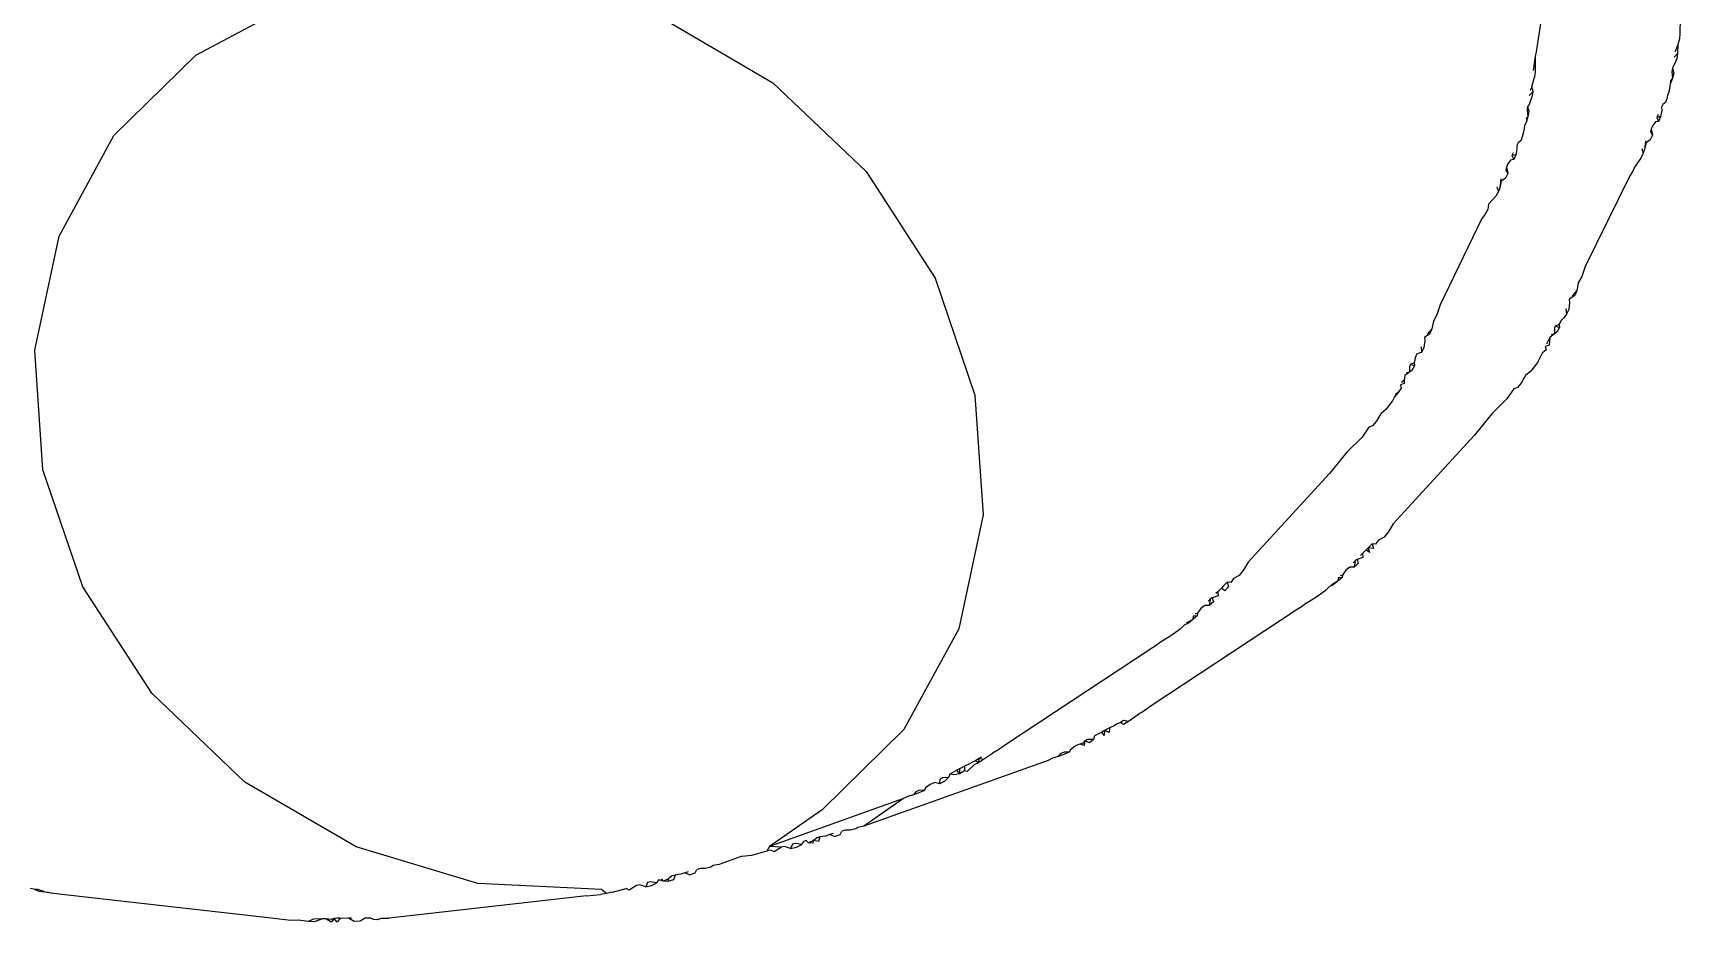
# Model space of a CAD drawing. Header units: inches. Extents: x 9636 to 21597, y -10243 to 557.
# Drawn here: x 13022.033 to 13023.073, y -8631.379 to -8630.818 of the extents above; entities that cross this region are included whole.
import ezdxf

# ---------------------------------------------------------------- set-up
doc = ezdxf.new("R2010")
doc.units = ezdxf.units.IN
doc.header["$MEASUREMENT"] = 0
doc.layers.add('Edges', color=7, linetype='Continuous')

# ---------------------------------------------------------------- blocks, each defined once
blk = doc.blocks.new('Porch Swing Bed Twin Size pl')
at = {"layer": 'Edges'}
for p, q in [((111.62504, 42.97293), (111.62742, 42.97359)), ((111.62742, 42.97359), (111.62903, 42.97354)), ((111.62903, 42.97354), (111.63038, 42.97291)), ((111.6329, 42.9729), (111.63521, 42.97424)), ((111.63521, 42.97424), (111.638, 42.9744)), ((111.638, 42.9744), (111.64058, 42.97287)), ((111.64446, 42.97285), (111.64582, 42.97466)), ((111.64582, 42.97466), (111.64723, 42.97298)), ((111.64723, 42.97298), (111.64862, 42.97468)), ((111.64723, 42.97298), (111.64862, 42.97354)), ((111.64862, 42.97468), (111.65112, 42.97316)), ((111.64862, 42.97354), (111.65112, 42.97316)), ((111.65251, 42.97322), (111.65644, 42.97454)), ((111.65251, 42.97322), (111.65676, 42.97342)), ((111.65644, 42.97454), (111.65923, 42.97443)), ((111.65676, 42.97342), (111.65923, 42.97443)), ((111.65923, 42.97443), (111.66358, 42.97374)), ((111.66358, 42.97374), (111.66704, 42.9739)), ((111.66704, 42.9739), (111.66982, 42.97364)), ((111.66982, 42.97364), (111.67759, 42.97271)), ((111.5309, 42.96264), (111.62186, 42.97294)), ((111.62504, 42.97293), (111.62186, 42.97294)), ((111.63038, 42.97291), (111.6329, 42.9729)), ((111.63919, 42.97287), (111.64058, 42.97287)), ((111.64058, 42.97287), (111.64335, 42.9731)), ((111.64335, 42.9731), (111.64446, 42.97285)), ((111.64446, 42.97285), (111.64723, 42.97298)), ((111.64446, 42.97285), (111.64585, 42.97292)), ((111.65112, 42.97316), (111.65251, 42.97322)), ((111.67759, 42.97271), (111.68157, 42.97232)), ((111.68157, 42.97232), (111.76991, 42.96229)), ((111.50369, 42.95845), (111.50099, 42.95784)), ((111.50284, 42.95651), (111.50369, 42.95845)), ((111.50369, 42.95845), (111.50655, 42.95751)), ((111.50788, 42.95787), (111.51131, 42.95998)), ((111.51131, 42.95998), (111.51272, 42.95917)), ((111.51897, 42.96085), (111.51272, 42.95917)), ((111.51897, 42.96085), (111.52177, 42.9616)), ((111.51897, 42.96085), (111.52004, 42.96114)), ((111.52177, 42.9616), (111.52454, 42.96194)), ((111.52177, 42.9616), (111.52402, 42.95973)), ((111.52402, 42.95973), (111.58104, 42.95699)), ((111.5309, 42.96264), (111.52454, 42.96194)), ((111.76991, 42.96229), (111.7727, 42.962)), ((111.7727, 42.962), (111.77768, 42.96137)), ((111.77768, 42.96137), (111.78044, 42.96097)), ((111.77768, 42.96137), (111.77895, 42.96102)), ((111.77895, 42.96102), (111.78044, 42.96097)), ((111.78044, 42.96097), (111.78319, 42.96054)), ((111.78044, 42.96097), (111.78224, 42.9601)), ((111.78224, 42.9601), (111.78385, 42.95966)), ((111.78319, 42.96054), (111.78562, 42.95946)), ((111.78385, 42.95966), (111.78562, 42.95946)), ((111.78562, 42.95946), (111.78735, 42.95926)), ((111.48085, 42.95201), (111.48015, 42.95041)), ((111.48346, 42.9529), (111.48085, 42.95201)), ((111.48346, 42.9529), (111.48573, 42.95205)), ((111.48414, 42.95148), (111.48573, 42.95205)), ((111.48573, 42.95205), (111.48752, 42.95269)), ((111.48752, 42.95269), (111.49014, 42.9531)), ((111.49014, 42.9531), (111.49083, 42.95518)), ((111.49014, 42.9531), (111.49146, 42.95345)), ((111.49083, 42.95518), (111.49348, 42.95593)), ((111.49146, 42.95345), (111.4932, 42.95471)), ((111.4932, 42.95471), (111.49348, 42.95593)), ((111.4932, 42.95471), (111.49545, 42.95587)), ((111.49348, 42.95593), (111.49545, 42.95587)), ((111.49545, 42.95587), (111.49781, 42.95516)), ((111.49545, 42.95587), (111.49649, 42.9548)), ((111.49781, 42.95516), (111.49851, 42.95661)), ((111.50099, 42.95784), (111.49851, 42.95661)), ((111.49851, 42.95661), (111.50152, 42.95616)), ((111.50152, 42.95616), (111.50284, 42.95651)), ((111.50655, 42.95751), (111.50788, 42.95787)), ((111.58104, 42.95699), (111.63709, 42.9401)), ((111.44796, 42.94207), (111.45223, 42.94322)), ((111.45223, 42.94322), (111.45503, 42.94397)), ((111.45223, 42.94322), (111.4533, 42.9435)), ((111.45503, 42.94397), (111.4578, 42.94431)), ((111.4578, 42.94431), (111.45979, 42.94451)), ((111.45979, 42.94451), (111.46991, 42.94812)), ((111.46991, 42.94812), (111.47268, 42.94871)), ((111.47268, 42.94871), (111.47364, 42.94936)), ((111.47364, 42.94936), (111.47625, 42.94998)), ((111.47625, 42.94998), (111.47838, 42.94994)), ((111.47838, 42.94994), (111.48015, 42.95041)), ((111.38499, 42.91784), (111.4466, 42.93981)), ((111.42078, 42.93506), (111.4234, 42.93546)), ((111.42239, 42.92294), (111.4466, 42.93981)), ((111.4234, 42.93546), (111.42408, 42.93755)), ((111.4234, 42.93546), (111.42472, 42.93582)), ((111.42408, 42.93755), (111.42645, 42.93708)), ((111.42472, 42.93582), (111.42645, 42.93708)), ((111.42645, 42.93708), (111.42674, 42.9383)), ((111.42645, 42.93708), (111.42871, 42.93823)), ((111.42674, 42.9383), (111.42871, 42.93823)), ((111.42871, 42.93823), (111.42975, 42.93717)), ((111.42975, 42.93717), (111.43107, 42.93753)), ((111.43107, 42.93753), (111.43177, 42.93897)), ((111.43425, 42.94021), (111.43177, 42.93897)), ((111.43177, 42.93897), (111.43478, 42.93852)), ((111.43695, 42.94082), (111.43425, 42.94021)), ((111.43478, 42.93852), (111.4361, 42.93888)), ((111.4361, 42.93888), (111.43695, 42.94082)), ((111.43695, 42.94082), (111.43981, 42.93988)), ((111.43981, 42.93988), (111.44114, 42.94023)), ((111.44114, 42.94023), (111.44457, 42.94235)), ((111.44114, 42.94023), (111.4466, 42.93981)), ((111.44457, 42.94235), (111.44598, 42.94154)), ((111.44598, 42.94154), (111.44796, 42.94207)), ((111.4466, 42.93981), (111.44796, 42.94207)), ((111.63709, 42.9401), (111.68833, 42.91018)), ((111.31825, 42.90021), (111.40317, 42.93048)), ((111.38499, 42.91784), (111.40317, 42.93048)), ((111.40317, 42.93048), (111.40594, 42.93108)), ((111.40594, 42.93108), (111.4069, 42.93172)), ((111.4069, 42.93172), (111.4095, 42.93235)), ((111.4095, 42.93235), (111.41164, 42.9323)), ((111.41164, 42.9323), (111.41341, 42.93278)), ((111.41411, 42.93438), (111.41341, 42.93278)), ((111.41672, 42.93526), (111.41411, 42.93438)), ((111.41672, 42.93526), (111.41899, 42.93442)), ((111.4174, 42.93385), (111.41899, 42.93442)), ((111.41899, 42.93442), (111.42078, 42.93506)), ((111.38471, 42.88593), (111.42239, 42.92294)), ((111.3726, 42.91127), (111.37472, 42.91292)), ((111.37472, 42.91292), (111.37532, 42.91405)), ((111.37532, 42.91405), (111.37784, 42.91509)), ((111.37532, 42.91405), (111.37772, 42.91399)), ((111.37772, 42.91399), (111.37944, 42.9149)), ((111.37784, 42.91509), (111.38037, 42.9161)), ((111.37944, 42.9149), (111.38037, 42.9161)), ((111.38037, 42.9161), (111.38302, 42.9168)), ((111.38302, 42.9168), (111.38499, 42.91784)), ((111.35217, 42.90205), (111.35565, 42.90531)), ((111.35565, 42.90531), (111.35684, 42.90505)), ((111.35678, 42.90289), (111.35684, 42.90505)), ((111.35684, 42.90505), (111.3592, 42.90634)), ((111.35914, 42.90414), (111.3592, 42.90634)), ((111.3592, 42.90634), (111.36142, 42.90681)), ((111.3592, 42.90634), (111.3603, 42.90479)), ((111.3603, 42.90479), (111.36244, 42.90589)), ((111.36142, 42.90681), (111.36362, 42.90651)), ((111.36244, 42.90589), (111.36362, 42.90651)), ((111.36362, 42.90651), (111.36412, 42.90815)), ((111.36412, 42.90815), (111.36592, 42.90978)), ((111.36412, 42.90815), (111.36693, 42.90827)), ((111.36592, 42.90978), (111.36837, 42.91095)), ((111.36693, 42.90827), (111.36811, 42.90889)), ((111.36811, 42.90889), (111.36837, 42.91095)), ((111.36837, 42.91095), (111.37029, 42.91042)), ((111.37029, 42.91042), (111.3726, 42.91127)), ((111.37029, 42.91042), (111.37142, 42.91065)), ((111.68833, 42.91018), (111.73129, 42.8693)), ((111.30857, 42.89642), (111.31109, 42.89746)), ((111.31109, 42.89746), (111.31363, 42.89847)), ((111.3127, 42.89727), (111.31363, 42.89847)), ((111.31363, 42.89847), (111.31628, 42.89916)), ((111.31628, 42.89916), (111.31825, 42.90021)), ((111.34387, 42.89699), (111.34808, 42.89986)), ((111.34808, 42.89986), (111.35035, 42.90127)), ((111.34808, 42.89986), (111.35024, 42.89942)), ((111.34898, 42.89875), (111.35024, 42.89942)), ((111.35024, 42.89942), (111.35035, 42.90127)), ((111.35024, 42.89942), (111.35173, 42.90041)), ((111.35035, 42.90127), (111.35217, 42.90205)), ((111.35035, 42.90127), (111.35173, 42.90041)), ((111.35173, 42.90041), (111.35347, 42.90113)), ((111.35347, 42.90113), (111.35457, 42.90186)), ((111.35457, 42.90186), (111.35678, 42.90289)), ((111.35678, 42.90289), (111.35914, 42.90414)), ((111.35796, 42.90351), (111.35914, 42.90414)), ((111.35914, 42.90414), (111.3603, 42.90479)), ((111.27027, 42.84838), (111.33753, 42.89269)), ((111.29688, 42.88888), (111.29737, 42.89052)), ((111.29737, 42.89052), (111.29918, 42.89215)), ((111.29737, 42.89052), (111.30018, 42.89063)), ((111.29918, 42.89215), (111.30136, 42.89126)), ((111.30018, 42.89063), (111.30136, 42.89126)), ((111.30136, 42.89126), (111.30162, 42.89332)), ((111.30136, 42.89126), (111.30227, 42.89232)), ((111.30162, 42.89332), (111.30355, 42.89279)), ((111.30227, 42.89232), (111.30467, 42.89301)), ((111.30355, 42.89279), (111.30467, 42.89301)), ((111.30467, 42.89301), (111.30586, 42.89364)), ((111.30586, 42.89364), (111.30797, 42.89528)), ((111.30797, 42.89528), (111.30857, 42.89642)), ((111.30857, 42.89642), (111.31098, 42.89636)), ((111.31098, 42.89636), (111.3127, 42.89727)), ((111.33753, 42.89269), (111.33968, 42.89424)), ((111.33968, 42.89424), (111.34186, 42.89576)), ((111.34186, 42.89576), (111.34297, 42.89631)), ((111.34297, 42.89631), (111.34387, 42.89699)), ((111.28134, 42.88223), (111.28361, 42.88364)), ((111.2835, 42.88179), (111.28498, 42.88277)), ((111.28361, 42.88364), (111.28498, 42.88277)), ((111.28498, 42.88277), (111.28673, 42.8835)), ((111.28673, 42.8835), (111.28783, 42.88423)), ((111.28783, 42.88423), (111.29003, 42.88525)), ((111.29003, 42.88525), (111.2901, 42.88742)), ((111.29003, 42.88525), (111.29239, 42.88651)), ((111.2901, 42.88742), (111.29239, 42.88651)), ((111.29121, 42.88588), (111.29239, 42.88651)), ((111.29239, 42.88651), (111.29246, 42.88871)), ((111.29239, 42.88651), (111.29355, 42.88716)), ((111.29246, 42.88871), (111.29355, 42.88716)), ((111.29355, 42.88716), (111.2957, 42.88826)), ((111.2957, 42.88826), (111.29688, 42.88888)), ((111.35944, 42.83959), (111.38471, 42.88593)), ((111.20352, 42.83074), (111.27079, 42.87505)), ((111.27079, 42.87505), (111.27294, 42.87661)), ((111.27294, 42.87661), (111.27511, 42.87813)), ((111.27511, 42.87813), (111.27623, 42.87868)), ((111.27623, 42.87868), (111.27713, 42.87936)), ((111.27713, 42.87936), (111.28134, 42.88223)), ((111.28134, 42.88223), (111.2835, 42.88179)), ((111.73129, 42.8693), (111.76303, 42.82023)), ((111.26176, 42.84286), (111.26696, 42.84608)), ((111.26696, 42.84608), (111.26799, 42.84697)), ((111.26799, 42.84697), (111.27027, 42.84838)), ((111.2516, 42.83532), (111.25472, 42.83707)), ((111.2516, 42.83532), (111.25366, 42.83694)), ((111.25366, 42.83694), (111.25563, 42.83798)), ((111.25563, 42.83798), (111.25745, 42.8398)), ((111.25745, 42.8398), (111.25959, 42.84134)), ((111.25959, 42.84134), (111.26176, 42.84286)), ((111.26098, 42.84213), (111.26176, 42.84286)), ((111.34828, 42.78709), (111.35944, 42.83959)), ((111.20022, 42.82845), (111.20125, 42.82933)), ((111.20125, 42.82933), (111.20352, 42.83074)), ((111.24604, 42.82889), (111.24794, 42.8303)), ((111.24604, 42.82889), (111.24703, 42.8294)), ((111.24794, 42.8303), (111.24942, 42.83246)), ((111.24942, 42.83246), (111.24957, 42.83367)), ((111.24942, 42.83246), (111.25049, 42.83285)), ((111.24957, 42.83367), (111.2516, 42.83532)), ((111.24957, 42.83367), (111.25144, 42.83379)), ((111.25144, 42.83379), (111.2516, 42.83532)), ((111.18889, 42.82034), (111.19071, 42.82216)), ((111.19071, 42.82216), (111.19285, 42.82371)), ((111.19285, 42.82371), (111.19502, 42.82523)), ((111.19424, 42.8245), (111.19502, 42.82523)), ((111.19502, 42.82523), (111.20022, 42.82845)), ((111.23512, 42.82027), (111.23692, 42.82212)), ((111.23692, 42.82212), (111.23849, 42.82091)), ((111.23849, 42.82091), (111.24015, 42.82252)), ((111.24, 42.8244), (111.2427, 42.82536)), ((111.24015, 42.82252), (111.24, 42.8244)), ((111.24015, 42.82252), (111.24105, 42.82342)), ((111.24212, 42.82715), (111.24404, 42.8289)), ((111.2427, 42.82536), (111.24212, 42.82715)), ((111.2427, 42.82536), (111.24359, 42.82595)), ((111.24359, 42.82595), (111.24404, 42.8289)), ((111.24359, 42.82595), (111.24449, 42.82686)), ((111.24404, 42.8289), (111.24604, 42.82889)), ((111.1812, 42.81267), (111.18268, 42.81483)), ((111.18268, 42.81483), (111.18282, 42.81603)), ((111.18268, 42.81483), (111.18375, 42.81521)), ((111.18282, 42.81603), (111.18486, 42.81768)), ((111.18282, 42.81603), (111.18469, 42.81616)), ((111.18469, 42.81616), (111.18486, 42.81768)), ((111.18486, 42.81768), (111.18797, 42.81943)), ((111.18486, 42.81768), (111.18692, 42.81931)), ((111.18692, 42.81931), (111.18889, 42.82034)), ((111.2281, 42.81222), (111.23026, 42.81498)), ((111.23026, 42.81498), (111.23284, 42.81643)), ((111.23284, 42.81643), (111.23417, 42.81824)), ((111.23417, 42.81824), (111.2358, 42.81818)), ((111.2358, 42.81818), (111.23512, 42.82027)), ((111.2358, 42.81818), (111.23761, 42.81999)), ((111.23761, 42.81999), (111.23849, 42.82091)), ((111.76303, 42.82023), (111.7814, 42.76631)), ((111.17326, 42.80677), (111.17596, 42.80773)), ((111.17341, 42.80488), (111.17326, 42.80677)), ((111.17538, 42.80952), (111.17729, 42.81127)), ((111.17596, 42.80773), (111.17538, 42.80952)), ((111.17596, 42.80773), (111.17685, 42.80832)), ((111.17685, 42.80832), (111.17729, 42.81127)), ((111.17685, 42.80832), (111.17775, 42.80923)), ((111.17729, 42.81127), (111.1793, 42.81126)), ((111.1793, 42.81126), (111.1812, 42.81267)), ((111.1793, 42.81126), (111.18029, 42.81176)), ((111.22104, 42.80343), (111.22609, 42.80891)), ((111.22609, 42.80891), (111.2281, 42.81222)), ((111.16352, 42.79734), (111.1661, 42.79879)), ((111.1661, 42.79879), (111.16743, 42.80061)), ((111.16743, 42.80061), (111.16906, 42.80054)), ((111.16838, 42.80264), (111.17087, 42.80235)), ((111.16906, 42.80054), (111.16838, 42.80264)), ((111.16906, 42.80054), (111.17087, 42.80235)), ((111.16997, 42.80145), (111.17087, 42.80235)), ((111.17017, 42.80448), (111.17175, 42.80328)), ((111.17087, 42.80235), (111.17017, 42.80448)), ((111.17087, 42.80235), (111.17175, 42.80328)), ((111.17175, 42.80328), (111.17341, 42.80488)), ((111.17341, 42.80488), (111.17431, 42.80579)), ((111.18859, 42.76807), (111.22104, 42.80343)), ((111.1543, 42.7858), (111.15935, 42.79128)), ((111.15935, 42.79128), (111.16136, 42.79459)), ((111.16136, 42.79459), (111.16352, 42.79734)), ((111.12184, 42.75044), (111.1543, 42.7858)), ((111.35202, 42.73201), (111.34828, 42.78709)), ((111.18069, 42.75825), (111.18859, 42.76807)), ((111.7814, 42.76631), (111.78513, 42.71123)), ((111.17367, 42.75134), (111.18069, 42.75825)), ((111.11395, 42.74062), (111.12184, 42.75044)), ((111.16713, 42.7441), (111.1688, 42.74604)), ((111.1688, 42.74604), (111.17047, 42.74671)), ((111.17047, 42.74671), (111.17367, 42.75134)), ((111.10692, 42.7337), (111.11395, 42.74062)), ((111.16111, 42.73656), (111.16265, 42.73858)), ((111.16265, 42.73858), (111.16504, 42.74061)), ((111.16504, 42.74061), (111.16569, 42.74169)), ((111.16569, 42.74169), (111.16713, 42.7441)), ((111.16569, 42.74169), (111.16622, 42.74259)), ((111.10373, 42.72908), (111.10692, 42.7337)), ((111.15562, 42.72874), (111.15701, 42.73083)), ((111.15701, 42.73083), (111.15874, 42.73276)), ((111.15701, 42.73083), (111.15815, 42.73158)), ((111.15815, 42.73158), (111.15874, 42.73276)), ((111.15874, 42.73276), (111.15962, 42.73453)), ((111.15962, 42.73453), (111.16111, 42.73656)), ((111.37038, 42.6781), (111.35202, 42.73201)), ((111.0959, 42.72094), (111.09829, 42.72298)), ((111.09829, 42.72298), (111.09894, 42.72406)), ((111.09894, 42.72406), (111.10039, 42.72647)), ((111.09894, 42.72406), (111.09948, 42.72495)), ((111.10039, 42.72647), (111.10206, 42.7284)), ((111.10206, 42.7284), (111.10373, 42.72908)), ((111.15174, 42.7214), (111.15389, 42.72299)), ((111.15389, 42.72299), (111.15423, 42.72505)), ((111.15423, 42.72505), (111.15426, 42.72664)), ((111.15423, 42.72505), (111.15542, 42.72609)), ((111.15426, 42.72664), (111.15597, 42.72719)), ((111.15597, 42.72719), (111.15562, 42.72874)), ((111.09076, 42.71264), (111.09287, 42.7169)), ((111.09287, 42.7169), (111.09437, 42.71893)), ((111.09437, 42.71893), (111.0959, 42.72094)), ((111.14927, 42.71475), (111.14967, 42.71708)), ((111.14945, 42.71849), (111.15067, 42.72066)), ((111.15126, 42.71771), (111.14945, 42.71849)), ((111.14967, 42.71708), (111.14945, 42.71849)), ((111.14967, 42.71708), (111.15126, 42.71771)), ((111.15067, 42.72066), (111.15174, 42.7214)), ((111.15126, 42.71771), (111.15181, 42.71881)), ((111.15174, 42.7214), (111.15334, 42.72189)), ((111.15181, 42.71881), (111.15174, 42.7214)), ((111.08715, 42.70536), (111.08752, 42.70901)), ((111.08715, 42.70536), (111.08868, 42.70845)), ((111.08752, 42.70901), (111.08923, 42.70956)), ((111.08888, 42.71111), (111.09076, 42.71264)), ((111.08923, 42.70956), (111.08888, 42.71111)), ((111.14476, 42.70689), (111.1452, 42.7101)), ((111.1452, 42.7101), (111.14626, 42.71233)), ((111.14626, 42.71233), (111.14844, 42.71301)), ((111.14648, 42.70976), (111.14626, 42.71233)), ((111.14844, 42.71301), (111.14927, 42.71475)), ((111.78513, 42.71123), (111.77398, 42.65873)), ((111.08271, 42.70085), (111.08392, 42.70302)), ((111.08452, 42.70007), (111.08271, 42.70085)), ((111.08292, 42.69945), (111.08271, 42.70085)), ((111.08392, 42.70302), (111.085, 42.70377)), ((111.08452, 42.70007), (111.08507, 42.70117)), ((111.085, 42.70377), (111.08715, 42.70536)), ((111.085, 42.70377), (111.0866, 42.70426)), ((111.08507, 42.70117), (111.085, 42.70377)), ((111.14078, 42.6979), (111.14151, 42.70149)), ((111.14151, 42.70149), (111.14367, 42.70391)), ((111.14151, 42.70149), (111.14243, 42.70377)), ((111.14243, 42.70377), (111.14496, 42.70535)), ((111.14496, 42.70535), (111.14476, 42.70689)), ((111.07846, 42.69246), (111.07952, 42.69469)), ((111.07952, 42.69469), (111.08072, 42.69638)), ((111.07974, 42.69212), (111.07952, 42.69469)), ((111.08072, 42.69638), (111.0821, 42.69774)), ((111.0821, 42.69774), (111.08292, 42.69945)), ((111.08292, 42.69945), (111.08452, 42.70007)), ((111.13767, 42.69033), (111.1384, 42.69268)), ((111.1384, 42.69268), (111.13916, 42.69502)), ((111.13916, 42.69502), (111.14078, 42.6979)), ((111.07477, 42.68385), (111.07693, 42.68627)), ((111.07477, 42.68385), (111.07568, 42.68614)), ((111.07568, 42.68614), (111.07821, 42.68772)), ((111.07802, 42.68925), (111.07846, 42.69246)), ((111.07821, 42.68772), (111.07802, 42.68925)), ((111.11843, 42.65064), (111.13767, 42.69033)), ((111.07165, 42.67505), (111.07242, 42.67738)), ((111.07242, 42.67738), (111.07403, 42.68026)), ((111.07403, 42.68026), (111.07477, 42.68385)), ((111.40212, 42.62903), (111.37038, 42.6781)), ((111.05028, 42.6309), (111.07093, 42.6727)), ((111.07093, 42.6727), (111.07165, 42.67505)), ((111.77398, 42.65873), (111.7487, 42.6124)), ((111.11566, 42.64641), (111.11702, 42.64854)), ((111.11702, 42.64854), (111.11843, 42.65064)), ((111.11082, 42.63822), (111.11204, 42.64039)), ((111.11204, 42.64039), (111.11539, 42.64402)), ((111.11539, 42.64402), (111.11566, 42.64641)), ((111.10656, 42.62981), (111.10763, 42.63204)), ((111.10763, 42.63204), (111.1095, 42.63337)), ((111.1095, 42.63337), (111.11023, 42.63649)), ((111.1098, 42.63241), (111.11023, 42.63649)), ((111.11023, 42.63649), (111.11082, 42.63822)), ((111.1115, 42.63595), (111.11082, 42.63822)), ((111.0453, 42.62276), (111.04815, 42.62695)), ((111.04815, 42.62695), (111.04891, 42.62878)), ((111.04891, 42.62878), (111.05028, 42.6309)), ((111.10524, 42.62378), (111.10644, 42.62542)), ((111.10644, 42.62542), (111.10715, 42.62691)), ((111.10715, 42.62691), (111.10656, 42.62981)), ((111.10745, 42.62836), (111.10656, 42.62981)), ((111.10715, 42.62691), (111.10745, 42.62836)), ((111.44508, 42.58814), (111.40212, 42.62903)), ((111.04275, 42.61574), (111.04349, 42.61886)), ((111.04306, 42.61478), (111.04349, 42.61886)), ((111.04349, 42.61886), (111.04408, 42.62058)), ((111.04408, 42.62058), (111.0453, 42.62276)), ((111.04476, 42.61832), (111.04408, 42.62058)), ((111.1018, 42.61579), (111.10238, 42.61699)), ((111.10235, 42.61852), (111.10289, 42.62123)), ((111.10238, 42.61699), (111.10235, 42.61852)), ((111.10289, 42.62123), (111.1038, 42.6235)), ((111.10289, 42.62123), (111.10463, 42.62166)), ((111.1038, 42.6235), (111.10524, 42.62378)), ((111.10463, 42.62166), (111.1038, 42.6235)), ((111.10402, 42.6204), (111.10463, 42.62166)), ((111.03969, 42.60779), (111.04041, 42.60928)), ((111.03982, 42.61218), (111.04089, 42.61441)), ((111.04041, 42.60928), (111.03982, 42.61218)), ((111.0407, 42.61073), (111.03982, 42.61218)), ((111.04041, 42.60928), (111.0407, 42.61073)), ((111.04089, 42.61441), (111.04275, 42.61574)), ((111.09885, 42.60798), (111.09909, 42.61015)), ((111.09909, 42.61015), (111.0998, 42.61248)), ((111.09961, 42.61124), (111.0998, 42.61248)), ((111.0998, 42.61248), (111.10056, 42.6148)), ((111.10056, 42.6148), (111.1018, 42.61579)), ((111.7487, 42.6124), (111.71102, 42.57538)), ((111.0356, 42.60088), (111.03614, 42.60359)), ((111.03614, 42.60359), (111.03706, 42.60587)), ((111.03614, 42.60359), (111.03789, 42.60403)), ((111.03706, 42.60587), (111.0385, 42.60615)), ((111.03789, 42.60403), (111.03706, 42.60587)), ((111.03728, 42.60277), (111.03789, 42.60403)), ((111.0385, 42.60615), (111.03969, 42.60779)), ((111.09676, 42.60124), (111.09732, 42.60359)), ((111.09732, 42.60359), (111.09791, 42.60595)), ((111.09732, 42.60359), (111.09828, 42.60486)), ((111.09764, 42.60066), (111.09732, 42.60359)), ((111.09791, 42.60595), (111.09885, 42.60798)), ((111.03287, 42.59361), (111.03306, 42.59485)), ((111.03306, 42.59485), (111.03381, 42.59716)), ((111.03381, 42.59716), (111.03506, 42.59816)), ((111.03506, 42.59816), (111.03564, 42.59935)), ((111.03564, 42.59935), (111.0356, 42.60088)), ((111.09505, 42.5922), (111.09544, 42.59459)), ((111.09505, 42.5922), (111.09661, 42.59392)), ((111.09544, 42.59459), (111.09671, 42.59811)), ((111.09671, 42.59811), (111.09739, 42.59904)), ((111.09739, 42.59904), (111.09676, 42.60124)), ((111.09739, 42.59904), (111.09764, 42.60066)), ((111.03058, 42.58596), (111.03176, 42.58866)), ((111.03058, 42.58596), (111.03154, 42.58723)), ((111.03154, 42.58723), (111.03176, 42.58866)), ((111.03176, 42.58866), (111.03235, 42.59252)), ((111.03235, 42.59252), (111.03287, 42.59361)), ((111.09547, 42.59), (111.09417, 42.58549)), ((111.09547, 42.59), (111.09505, 42.5922)), ((111.09547, 42.59), (111.09627, 42.59171)), ((111.49633, 42.55823), (111.44508, 42.58814)), ((111.02923, 42.57843), (111.03065, 42.58141)), ((111.03002, 42.5836), (111.03058, 42.58596)), ((111.03065, 42.58141), (111.03002, 42.5836)), ((111.03089, 42.58302), (111.03058, 42.58596)), ((111.03065, 42.58141), (111.03089, 42.58302)), ((111.09387, 42.57601), (111.09394, 42.58308)), ((111.09387, 42.57601), (111.09485, 42.58246)), ((111.09394, 42.58308), (111.09417, 42.58549)), ((111.02823, 42.57064), (111.0283, 42.57457)), ((111.02823, 42.57064), (111.02953, 42.57407)), ((111.0283, 42.57457), (111.0287, 42.57696)), ((111.0283, 42.57457), (111.02986, 42.57628)), ((111.0287, 42.57696), (111.02923, 42.57843)), ((111.09053, 42.55482), (111.09345, 42.57389)), ((111.09345, 42.57389), (111.09387, 42.57601)), ((111.71102, 42.57538), (111.66351, 42.55021)), ((111.02713, 42.55838), (111.0272, 42.56545)), ((111.0272, 42.56545), (111.02743, 42.56786)), ((111.02743, 42.56786), (111.02823, 42.57064))]:
    blk.add_line(p, q, dxfattribs=at)

msp = doc.modelspace()

# ---------------------------------------------------------------- block references
at = {"xscale": 1.370056412249949, "yscale": 1.370056412249949, "zscale": 1.370056412249949, "rotation": 180}
msp.add_blockref('Porch Swing Bed Twin Size pl', (13175.186, -8572.5015), dxfattribs=at)

doc.saveas('drawing.dxf')
